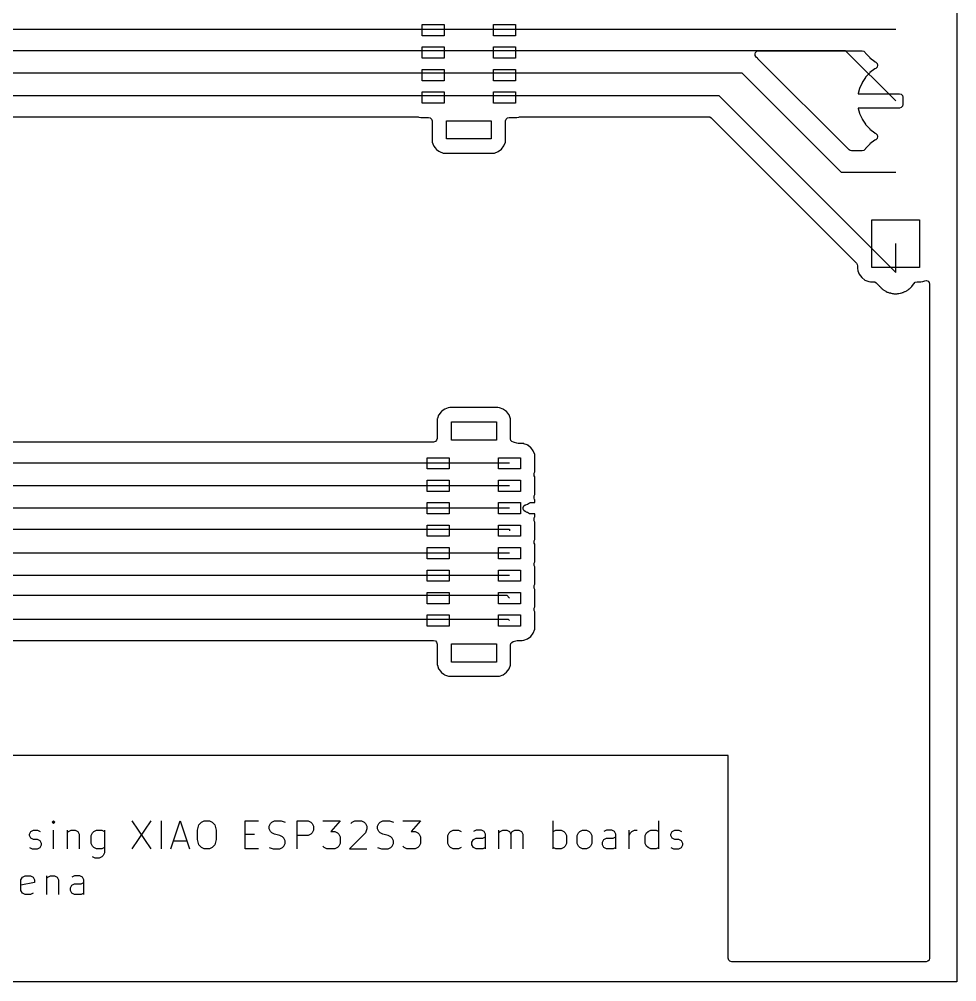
# Model space of a CAD drawing. Extents: x 1 to 134, y 0 to 91.
# Drawn here: x 100.21 to 133.59, y 0.03 to 34.3 of the extents above; entities that cross this region are included whole.
import ezdxf

# ---------------------------------------------------------------- set-up
doc = ezdxf.new("R2010")
doc.units = 0

msp = doc.modelspace()

# ---------------------------------------------------------------- linework, layer by layer
at = {"layer": 'Layer 1'}
for p, q in [((133.592, 90.8566), (133.592, 0.0262)), ((131.42, 33.9318), (20.6404, 33.9318)), ((114.555, 34.1118), (115.345, 34.1118)), ((114.555, 33.7118), (114.555, 34.1118)), ((115.345, 34.1118), (115.345, 33.7118)), ((117.095, 34.1118), (117.885, 34.1118)), ((117.095, 33.7118), (117.095, 34.1118)), ((117.885, 34.1118), (117.885, 33.7118)), ((115.345, 33.7118), (114.555, 33.7118)), ((117.885, 33.7118), (117.095, 33.7118)), ((114.555, 33.3118), (115.345, 33.3118)), ((114.555, 32.9118), (114.555, 33.3118)), ((115.345, 33.3118), (115.345, 32.9118)), ((117.095, 33.3118), (117.885, 33.3118)), ((117.095, 32.9118), (117.095, 33.3118)), ((117.885, 33.3118), (117.885, 32.9118)), ((20.6379, 33.1868), (129.625, 33.1868)), ((115.345, 32.9118), (114.555, 32.9118)), ((117.885, 32.9118), (117.095, 32.9118)), ((126.41, 33.0627), (126.432, 33.119)), ((126.417, 33.0028), (126.41, 33.0627)), ((126.451, 32.9545), (126.417, 33.0028)), ((126.432, 33.119), (126.477, 33.1589)), ((126.451, 32.9544), (126.451, 32.9545)), ((126.453, 32.9518), (126.451, 32.9544)), ((126.451, 32.9544), (126.451, 32.9544)), ((126.454, 32.9505), (126.453, 32.9518)), ((126.463, 32.943), (126.454, 32.9505)), ((126.495, 32.9156), (126.463, 32.943)), ((126.477, 33.1589), (126.535, 33.1733)), ((126.501, 32.9109), (126.495, 32.9156)), ((126.495, 32.9156), (126.495, 32.9156)), ((126.505, 32.905), (126.501, 32.9109)), ((126.515, 32.8914), (126.505, 32.905)), ((126.505, 32.905), (126.505, 32.905)), ((126.535, 33.1733), (130.225, 33.1733)), ((129.625, 33.1868), (131.42, 31.3918)), ((130.225, 33.1733), (130.285, 33.1581)), ((130.285, 33.1581), (130.331, 33.1162)), ((130.331, 33.1162), (130.345, 33.0945)), ((130.345, 33.0945), (130.348, 33.0907)), ((130.348, 33.0907), (130.494, 32.9327)), ((130.494, 32.9327), (130.494, 32.9327)), ((130.494, 32.9327), (130.497, 32.9289)), ((130.497, 32.9289), (130.675, 32.7906)), ((126.527, 32.8776), (126.515, 32.8914)), ((129.758, 29.6472), (126.527, 32.8776)), ((130.675, 32.7906), (130.679, 32.7881)), ((130.679, 32.7881), (130.679, 32.7881)), ((130.679, 32.7881), (130.69, 32.7824)), ((130.69, 32.7824), (130.709, 32.7723)), ((130.709, 32.7723), (130.757, 32.726)), ((130.757, 32.597), (130.709, 32.5507)), ((130.757, 32.726), (130.775, 32.6615)), ((130.775, 32.6615), (130.757, 32.597)), ((20.6379, 32.3868), (125.945, 32.3868)), ((114.555, 32.5118), (115.345, 32.5118)), ((114.555, 32.1118), (114.555, 32.5118)), ((115.345, 32.5118), (115.345, 32.1118)), ((117.095, 32.5118), (117.885, 32.5118)), ((117.095, 32.1118), (117.095, 32.5118)), ((117.885, 32.5118), (117.885, 32.1118)), ((125.945, 32.3868), (129.48, 28.8518)), ((130.342, 32.2244), (130.225, 32.0447)), ((130.349, 32.2326), (130.342, 32.2244)), ((130.494, 32.3905), (130.349, 32.2326)), ((130.502, 32.3975), (130.494, 32.3905)), ((130.671, 32.5294), (130.502, 32.3975)), ((130.68, 32.5351), (130.671, 32.5294)), ((130.709, 32.5507), (130.68, 32.5351)), ((115.345, 32.1118), (114.555, 32.1118)), ((117.885, 32.1118), (117.095, 32.1118)), ((130.22, 32.0356), (130.134, 31.839)), ((130.225, 32.0447), (130.22, 32.0356)), ((20.6379, 31.5868), (125.12, 31.5868)), ((114.555, 31.7118), (115.345, 31.7118)), ((114.555, 31.3118), (114.555, 31.7118)), ((115.345, 31.7118), (115.345, 31.3118)), ((117.095, 31.7118), (117.885, 31.7118)), ((117.095, 31.3118), (117.095, 31.7118)), ((117.885, 31.7118), (117.885, 31.3118)), ((125.12, 31.5868), (131.42, 25.2868)), ((130.13, 31.8292), (130.087, 31.6597)), ((130.087, 31.6597), (130.087, 31.6484)), ((130.087, 31.6484), (130.098, 31.6458)), ((130.098, 31.6458), (131.548, 31.6458)), ((130.134, 31.839), (130.13, 31.8292)), ((131.42, 31.3918), (131.067, 31.7447)), ((131.548, 31.6458), (131.611, 31.6289)), ((131.611, 31.6289), (131.657, 31.5828)), ((131.657, 31.5828), (131.674, 31.5198)), ((115.345, 31.3118), (114.555, 31.3118)), ((117.885, 31.3118), (117.095, 31.3118)), ((131.657, 31.2008), (131.611, 31.1547)), ((131.674, 31.2638), (131.657, 31.2008)), ((131.674, 31.5198), (131.674, 31.2638)), ((130.098, 31.1378), (130.087, 31.1352)), ((130.087, 31.1352), (130.087, 31.1239)), ((130.087, 31.1239), (130.13, 30.9544)), ((131.548, 31.1378), (130.098, 31.1378)), ((130.13, 30.9544), (130.134, 30.9446)), ((130.134, 30.9446), (130.22, 30.748)), ((131.611, 31.1547), (131.548, 31.1378)), ((98.8999, 30.8283), (114.374, 30.8283)), ((114.374, 30.8283), (114.418, 30.8204)), ((114.418, 30.8204), (114.446, 30.8098)), ((114.446, 30.8098), (114.507, 30.8033)), ((114.507, 30.8033), (114.786, 30.8033)), ((114.786, 30.8033), (114.849, 30.7864)), ((114.849, 30.7864), (114.895, 30.7403)), ((114.895, 30.7403), (114.912, 30.6773)), ((114.912, 30.6773), (114.912, 29.9882)), ((115.42, 30.6868), (117.02, 30.6868)), ((115.42, 30.0368), (115.42, 30.6868)), ((117.02, 30.6868), (117.02, 30.0368)), ((117.529, 30.6773), (117.546, 30.7403)), ((117.529, 29.9882), (117.529, 30.6773)), ((117.546, 30.7403), (117.592, 30.7864)), ((117.592, 30.7864), (117.655, 30.8033)), ((117.655, 30.8033), (117.931, 30.8033)), ((117.931, 30.8033), (117.934, 30.8033)), ((117.934, 30.8033), (117.995, 30.8098)), ((117.995, 30.8098), (118.023, 30.8204)), ((118.023, 30.8204), (118.067, 30.8283)), ((118.067, 30.8283), (124.754, 30.8283)), ((124.754, 30.8283), (124.802, 30.8187)), ((124.802, 30.8187), (124.843, 30.7914)), ((124.843, 30.7914), (130.025, 25.6095)), ((130.22, 30.748), (130.225, 30.7389)), ((130.225, 30.7389), (130.342, 30.5592)), ((130.342, 30.5592), (130.349, 30.551)), ((130.349, 30.551), (130.494, 30.3931)), ((130.494, 30.3931), (130.502, 30.3861)), ((130.502, 30.3861), (130.671, 30.2542)), ((130.671, 30.2542), (130.68, 30.2486)), ((130.68, 30.2486), (130.709, 30.2329)), ((130.709, 30.2329), (130.757, 30.1866)), ((130.757, 30.1866), (130.775, 30.1221)), ((114.912, 29.9882), (114.912, 29.9848)), ((114.912, 29.9848), (114.912, 29.9848)), ((114.912, 29.9848), (114.918, 29.9354)), ((114.918, 29.9354), (114.918, 29.9354)), ((114.918, 29.9354), (114.918, 29.9276)), ((114.918, 29.9276), (114.921, 29.9202)), ((114.921, 29.9202), (114.921, 29.9202)), ((114.921, 29.9202), (114.966, 29.799)), ((117.02, 30.0368), (115.42, 30.0368)), ((117.471, 29.7906), (117.522, 29.9276)), ((117.522, 29.9276), (117.529, 29.9882)), ((130.494, 29.8509), (130.348, 29.6931)), ((130.497, 29.8547), (130.494, 29.8509)), ((130.494, 29.8509), (130.494, 29.8509)), ((130.501, 29.8579), (130.497, 29.8547)), ((130.671, 29.9898), (130.501, 29.8579)), ((130.501, 29.8579), (130.501, 29.8579)), ((130.675, 29.993), (130.671, 29.9898)), ((130.671, 29.9898), (130.671, 29.9898)), ((130.679, 29.9955), (130.675, 29.993)), ((130.697, 30.005), (130.679, 29.9955)), ((130.679, 29.9955), (130.679, 29.9955)), ((130.709, 30.0113), (130.697, 30.005)), ((130.757, 30.0576), (130.709, 30.0113)), ((130.775, 30.1221), (130.757, 30.0576)), ((114.966, 29.799), (114.966, 29.799)), ((114.966, 29.799), (114.969, 29.7906)), ((114.969, 29.7906), (114.975, 29.7834)), ((114.975, 29.7834), (114.975, 29.7834)), ((114.975, 29.7834), (115.02, 29.7235)), ((115.02, 29.7235), (115.057, 29.6735)), ((115.057, 29.6735), (115.074, 29.6609)), ((115.074, 29.6609), (115.15, 29.6037)), ((115.15, 29.6037), (115.174, 29.5859)), ((115.174, 29.5859), (115.311, 29.5348)), ((115.311, 29.5348), (115.372, 29.5283)), ((115.372, 29.5283), (117.066, 29.5283)), ((117.066, 29.5283), (117.069, 29.5283)), ((117.069, 29.5283), (117.13, 29.5348)), ((117.13, 29.5348), (117.267, 29.5859)), ((117.267, 29.5859), (117.384, 29.6735)), ((117.384, 29.6735), (117.471, 29.7906)), ((129.798, 29.6199), (129.758, 29.6472)), ((129.847, 29.6103), (129.798, 29.6199)), ((130.225, 29.6103), (129.847, 29.6103)), ((130.285, 29.6255), (130.225, 29.6103)), ((130.331, 29.6674), (130.285, 29.6255)), ((130.342, 29.6847), (130.331, 29.6674)), ((130.345, 29.6891), (130.342, 29.6847)), ((130.342, 29.6847), (130.342, 29.6847)), ((130.348, 29.6931), (130.345, 29.6891)), ((129.48, 28.8518), (131.42, 28.8518)), ((130.57, 25.4618), (130.57, 27.1618)), ((130.57, 27.1618), (132.27, 27.1618)), ((132.27, 27.1618), (132.27, 25.4618)), ((131.42, 25.2868), (131.42, 26.3118)), ((130.025, 25.6095), (130.052, 25.5686)), ((130.052, 25.5686), (130.062, 25.5204)), ((130.062, 25.5204), (130.062, 25.4132)), ((130.062, 25.4132), (130.062, 25.4098)), ((130.062, 25.4098), (130.062, 25.4098)), ((130.062, 25.4098), (130.067, 25.3604)), ((132.27, 25.4618), (130.57, 25.4618)), ((130.067, 25.3604), (130.067, 25.3604)), ((130.067, 25.3604), (130.068, 25.3526)), ((130.068, 25.3526), (130.071, 25.3452)), ((130.071, 25.3452), (130.071, 25.3452)), ((130.071, 25.3452), (130.116, 25.224)), ((130.116, 25.224), (130.116, 25.224)), ((130.116, 25.224), (130.119, 25.2156)), ((130.119, 25.2156), (130.125, 25.2084)), ((130.125, 25.2084), (130.125, 25.2084)), ((130.125, 25.2084), (130.163, 25.1572)), ((130.163, 25.1572), (130.207, 25.0985)), ((130.207, 25.0985), (130.324, 25.0109)), ((130.324, 25.0109), (130.461, 24.9598)), ((130.461, 24.9598), (130.522, 24.9533)), ((130.522, 24.9533), (130.629, 24.9533)), ((130.629, 24.9533), (130.677, 24.9437)), ((130.677, 24.9437), (130.718, 24.9164)), ((130.718, 24.9164), (130.822, 24.8128)), ((130.822, 24.8128), (130.829, 24.8047)), ((130.829, 24.8047), (130.831, 24.8021)), ((130.831, 24.8021), (130.835, 24.7959)), ((130.835, 24.7959), (130.841, 24.7909)), ((130.841, 24.7909), (130.891, 24.7439)), ((130.891, 24.7439), (130.893, 24.7413)), ((130.893, 24.7413), (130.915, 24.7192)), ((130.915, 24.7192), (130.918, 24.717)), ((130.918, 24.717), (130.92, 24.7158)), ((130.92, 24.7158), (130.928, 24.7086)), ((130.928, 24.7086), (130.964, 24.6742)), ((131.858, 24.6612), (131.896, 24.6945)), ((131.896, 24.6945), (131.904, 24.7014)), ((131.904, 24.7014), (131.944, 24.7313)), ((131.944, 24.7313), (131.96, 24.7499)), ((131.96, 24.7499), (131.973, 24.763)), ((131.973, 24.763), (131.985, 24.7742)), ((131.985, 24.7742), (131.991, 24.7791)), ((131.991, 24.7791), (132.019, 24.8201)), ((132.019, 24.8201), (132.026, 24.8288)), ((132.026, 24.8288), (132.058, 24.8672)), ((132.058, 24.8672), (132.067, 24.8838)), ((132.067, 24.8838), (132.113, 24.9345)), ((132.113, 24.9345), (132.179, 24.9533)), ((132.179, 24.9533), (132.316, 24.9533)), ((132.316, 24.9533), (132.319, 24.9533)), ((132.319, 24.9533), (132.38, 24.9598)), ((132.38, 24.9598), (132.418, 24.9741)), ((132.418, 24.9741), (132.457, 24.9887)), ((132.457, 24.9887), (132.517, 24.9957)), ((132.517, 24.9957), (132.573, 24.9741)), ((132.573, 24.9741), (132.613, 24.9291)), ((132.613, 24.9291), (132.627, 24.8706)), ((132.627, 24.8706), (132.627, 0.8634)), ((130.964, 24.6742), (130.985, 24.6621)), ((130.985, 24.6621), (131, 24.6519)), ((131, 24.6519), (131.019, 24.6368)), ((131.019, 24.6368), (131.065, 24.6157)), ((131.065, 24.6157), (131.075, 24.6106)), ((131.075, 24.6106), (131.118, 24.5856)), ((131.118, 24.5856), (131.141, 24.5786)), ((131.141, 24.5786), (131.158, 24.5721)), ((131.158, 24.5721), (131.18, 24.5619)), ((131.18, 24.5619), (131.229, 24.5518)), ((131.229, 24.5518), (131.24, 24.5491)), ((131.24, 24.5491), (131.261, 24.5428)), ((131.261, 24.5428), (131.288, 24.5347)), ((131.288, 24.5347), (131.312, 24.5333)), ((131.312, 24.5333), (131.33, 24.5309)), ((131.33, 24.5309), (131.354, 24.526)), ((131.354, 24.526), (131.404, 24.5275)), ((131.404, 24.5275), (131.415, 24.5273)), ((131.415, 24.5273), (131.465, 24.5244)), ((131.465, 24.5244), (131.489, 24.5286)), ((131.489, 24.5286), (131.507, 24.5305)), ((131.507, 24.5305), (131.531, 24.5312)), ((131.531, 24.5312), (131.579, 24.5442)), ((131.579, 24.5442), (131.59, 24.5465)), ((131.59, 24.5465), (131.639, 24.5552)), ((131.639, 24.5552), (131.662, 24.5648)), ((131.662, 24.5648), (131.679, 24.5708)), ((131.679, 24.5708), (131.702, 24.5771)), ((131.702, 24.5771), (131.746, 24.6008)), ((131.746, 24.6008), (131.756, 24.6056)), ((131.756, 24.6056), (131.795, 24.6225)), ((131.795, 24.6225), (131.802, 24.6254)), ((131.795, 24.6225), (131.795, 24.6225)), ((131.802, 24.6254), (131.822, 24.6399)), ((131.822, 24.6399), (131.837, 24.6497)), ((131.837, 24.6497), (131.858, 24.6612)), ((115.232, 20.3179), (115.155, 20.2152)), ((115.237, 20.3251), (115.232, 20.3179)), ((115.232, 20.3179), (115.232, 20.3179)), ((115.244, 20.3305), (115.237, 20.3251)), ((115.347, 20.4073), (115.244, 20.3305)), ((115.244, 20.3305), (115.244, 20.3305)), ((115.354, 20.4127), (115.347, 20.4073)), ((115.347, 20.4073), (115.347, 20.4073)), ((115.363, 20.4158), (115.354, 20.4127)), ((115.484, 20.461), (115.363, 20.4158)), ((115.363, 20.4158), (115.363, 20.4158)), ((115.491, 20.4638), (115.484, 20.461)), ((115.484, 20.461), (115.484, 20.461)), ((115.499, 20.4646), (115.491, 20.4638)), ((115.548, 20.4699), (115.499, 20.4646)), ((115.499, 20.4646), (115.499, 20.4646)), ((115.552, 20.4703), (115.548, 20.4699)), ((115.548, 20.4699), (115.548, 20.4699)), ((117.249, 20.4703), (115.552, 20.4703)), ((117.252, 20.4699), (117.249, 20.4703)), ((117.302, 20.4646), (117.252, 20.4699)), ((117.252, 20.4699), (117.252, 20.4699)), ((117.31, 20.4638), (117.302, 20.4646)), ((117.302, 20.4646), (117.302, 20.4646)), ((117.317, 20.461), (117.31, 20.4638)), ((117.438, 20.4158), (117.317, 20.461)), ((117.317, 20.461), (117.317, 20.461)), ((117.447, 20.4127), (117.438, 20.4158)), ((117.438, 20.4158), (117.438, 20.4158)), ((117.454, 20.4073), (117.447, 20.4127)), ((117.556, 20.3305), (117.454, 20.4073)), ((117.454, 20.4073), (117.454, 20.4073)), ((117.564, 20.3251), (117.556, 20.3305)), ((117.569, 20.3179), (117.564, 20.3251)), ((117.64, 20.2227), (117.569, 20.3179)), ((117.651, 20.208), (117.64, 20.2227)), ((115.097, 20.0632), (115.092, 20.0138)), ((115.092, 20.0138), (115.092, 20.0104)), ((115.092, 20.0104), (115.092, 20.0071)), ((115.092, 20.0071), (115.092, 19.3713)), ((115.098, 20.071), (115.097, 20.0632)), ((115.097, 20.0632), (115.097, 20.0632)), ((115.101, 20.0784), (115.098, 20.071)), ((115.146, 20.1996), (115.101, 20.0784)), ((115.101, 20.0784), (115.101, 20.0784)), ((115.15, 20.208), (115.146, 20.1996)), ((115.146, 20.1996), (115.146, 20.1996)), ((115.155, 20.2152), (115.15, 20.208)), ((115.155, 20.2152), (115.155, 20.2152)), ((115.6, 19.3118), (115.6, 19.9618)), ((115.6, 19.9618), (117.2, 19.9618)), ((117.2, 19.9618), (117.2, 19.3118)), ((117.702, 20.071), (117.651, 20.208)), ((117.709, 20.0104), (117.702, 20.071)), ((117.709, 20.0071), (117.709, 20.0104)), ((117.709, 19.3568), (117.709, 20.0071)), ((114.966, 19.2453), (98.7849, 19.2453)), ((115.029, 19.2622), (114.966, 19.2453)), ((115.075, 19.3083), (115.029, 19.2622)), ((115.092, 19.3713), (115.075, 19.3083)), ((117.2, 19.3118), (115.6, 19.3118)), ((117.721, 19.3025), (117.709, 19.3568)), ((117.756, 19.2587), (117.721, 19.3025)), ((117.806, 19.2342), (117.756, 19.2587)), ((117.841, 19.2258), (117.806, 19.2342)), ((117.924, 19.2061), (117.841, 19.2258)), ((117.931, 19.2044), (117.924, 19.2061)), ((117.924, 19.2061), (117.924, 19.2061)), ((117.935, 19.2025), (117.931, 19.2044)), ((117.976, 19.1953), (117.935, 19.2025)), ((118.111, 19.1953), (117.976, 19.1953)), ((118.114, 19.1953), (118.111, 19.1953)), ((118.117, 19.1949), (118.114, 19.1953)), ((118.167, 19.1896), (118.117, 19.1949)), ((118.117, 19.1949), (118.117, 19.1949)), ((118.175, 19.1888), (118.167, 19.1896)), ((118.167, 19.1896), (118.167, 19.1896)), ((118.182, 19.186), (118.175, 19.1888)), ((118.303, 19.1408), (118.182, 19.186)), ((118.182, 19.186), (118.182, 19.186)), ((118.312, 19.1377), (118.303, 19.1408)), ((118.303, 19.1408), (118.303, 19.1408)), ((118.319, 19.1323), (118.312, 19.1377)), ((118.421, 19.0555), (118.319, 19.1323)), ((118.319, 19.1323), (118.319, 19.1323)), ((118.429, 19.0501), (118.421, 19.0555)), ((118.516, 18.933), (118.429, 19.0501)), ((118.567, 18.796), (118.516, 18.933)), ((114.735, 18.2868), (114.735, 18.6868)), ((114.735, 18.6868), (115.525, 18.6868)), ((115.525, 18.6868), (115.525, 18.2868)), ((117.275, 18.2868), (117.275, 18.6868)), ((117.275, 18.6868), (118.065, 18.6868)), ((118.065, 18.6868), (118.065, 18.2868)), ((118.574, 18.7354), (118.567, 18.796)), ((118.574, 18.2382), (118.574, 18.7354)), ((117.67, 18.4868), (13.1879, 18.4868)), ((115.525, 18.2868), (114.735, 18.2868)), ((118.065, 18.2868), (117.275, 18.2868)), ((118.55, 18.1308), (118.567, 18.1776)), ((118.567, 18.1776), (118.574, 18.2382)), ((114.735, 17.4868), (114.735, 17.8868)), ((114.735, 17.8868), (115.525, 17.8868)), ((115.525, 17.8868), (115.525, 17.4868)), ((117.275, 17.4868), (117.275, 17.8868)), ((117.275, 17.8868), (118.065, 17.8868)), ((118.065, 17.8868), (118.065, 17.4868)), ((118.542, 18.0868), (118.55, 18.1308)), ((118.55, 18.0428), (118.542, 18.0868)), ((118.565, 18.0034), (118.55, 18.0428)), ((118.567, 17.996), (118.565, 18.0034)), ((118.574, 17.9354), (118.567, 17.996)), ((118.574, 17.4382), (118.574, 17.9354)), ((117.67, 17.6868), (12.3629, 17.6868)), ((115.525, 17.4868), (114.735, 17.4868)), ((118.065, 17.4868), (117.275, 17.4868)), ((118.542, 17.2861), (118.55, 17.3301)), ((118.55, 17.2421), (118.542, 17.2861)), ((118.55, 17.3301), (118.567, 17.3776)), ((118.564, 17.2033), (118.55, 17.2421)), ((118.568, 17.1881), (118.564, 17.2033)), ((118.567, 17.3776), (118.574, 17.4382)), ((118.573, 17.1387), (118.568, 17.1881)), ((118.573, 17.132), (118.573, 17.1387)), ((117.67, 16.8868), (8.6829, 16.8868)), ((114.735, 16.6868), (114.735, 17.0868)), ((114.735, 17.0868), (115.525, 17.0868)), ((115.525, 17.0868), (115.525, 16.6868)), ((117.275, 16.6868), (117.275, 17.0868)), ((117.275, 17.0868), (118.065, 17.0868)), ((118.065, 17.0868), (118.065, 16.6868)), ((118.15, 16.9171), (118.178, 16.9707)), ((118.15, 16.8565), (118.15, 16.9171)), ((118.178, 16.8029), (118.15, 16.8565)), ((118.178, 16.9707), (118.228, 17.0049)), ((118.228, 16.7687), (118.178, 16.8029)), ((118.228, 17.0049), (118.245, 17.0109)), ((118.245, 17.0109), (118.312, 17.0359)), ((118.312, 17.0359), (118.346, 17.0617)), ((118.346, 17.0617), (118.382, 17.0804)), ((118.382, 17.0804), (118.421, 17.0868)), ((118.421, 17.0868), (118.557, 17.0868)), ((118.557, 17.0868), (118.57, 17.0903)), ((118.57, 17.0903), (118.573, 17.1034)), ((118.573, 17.1034), (118.573, 17.132)), ((115.525, 16.6868), (114.735, 16.6868)), ((118.065, 16.6868), (117.275, 16.6868)), ((118.303, 16.7408), (118.228, 16.7687)), ((118.312, 16.7377), (118.303, 16.7408)), ((118.303, 16.7408), (118.303, 16.7408)), ((118.319, 16.7323), (118.312, 16.7377)), ((118.346, 16.7119), (118.319, 16.7323)), ((118.319, 16.7323), (118.319, 16.7323)), ((118.382, 16.6932), (118.346, 16.7119)), ((118.421, 16.6868), (118.382, 16.6932)), ((118.557, 16.6868), (118.421, 16.6868)), ((118.542, 16.4875), (118.55, 16.5316)), ((118.55, 16.4435), (118.542, 16.4875)), ((118.55, 16.5316), (118.564, 16.5703)), ((118.57, 16.6833), (118.557, 16.6868)), ((118.564, 16.5703), (118.568, 16.5855)), ((118.568, 16.5855), (118.573, 16.6349)), ((118.573, 16.6702), (118.57, 16.6833)), ((118.573, 16.6416), (118.573, 16.6702)), ((118.573, 16.6349), (118.573, 16.6416)), ((6.8879, 16.1418), (117.668, 16.1418)), ((114.735, 15.8868), (114.735, 16.2868)), ((114.735, 16.2868), (115.525, 16.2868)), ((115.525, 16.2868), (115.525, 15.8868)), ((117.275, 15.8868), (117.275, 16.2868)), ((117.275, 16.2868), (118.065, 16.2868)), ((117.668, 16.1418), (117.67, 16.1443)), ((117.67, 16.1443), (117.67, 16.0868)), ((118.065, 16.2868), (118.065, 15.8868)), ((118.567, 16.396), (118.55, 16.4435)), ((118.574, 16.3354), (118.567, 16.396)), ((118.574, 15.8382), (118.574, 16.3354)), ((115.525, 15.8868), (114.735, 15.8868)), ((118.065, 15.8868), (117.275, 15.8868)), ((118.55, 15.7308), (118.567, 15.7776)), ((118.567, 15.7776), (118.574, 15.8382)), ((114.735, 15.0868), (114.735, 15.4868)), ((114.735, 15.4868), (115.525, 15.4868)), ((115.525, 15.4868), (115.525, 15.0868)), ((117.275, 15.0868), (117.275, 15.4868)), ((117.275, 15.4868), (118.065, 15.4868)), ((118.065, 15.4868), (118.065, 15.0868)), ((118.542, 15.6868), (118.55, 15.7308)), ((118.55, 15.6428), (118.542, 15.6868)), ((118.565, 15.6034), (118.55, 15.6428)), ((118.567, 15.596), (118.565, 15.6034)), ((118.574, 15.5354), (118.567, 15.596)), ((118.574, 15.0382), (118.574, 15.5354)), ((117.67, 15.2868), (8.5729, 15.2868)), ((115.525, 15.0868), (114.735, 15.0868)), ((118.065, 15.0868), (117.275, 15.0868)), ((118.542, 14.8868), (118.55, 14.9308)), ((118.55, 14.8428), (118.542, 14.8868)), ((118.55, 14.9308), (118.567, 14.9776)), ((118.567, 14.796), (118.55, 14.8428)), ((118.567, 14.9776), (118.574, 15.0382)), ((118.574, 14.7354), (118.567, 14.796)), ((117.67, 14.4868), (10.3129, 14.4868)), ((114.735, 14.2868), (114.735, 14.6868)), ((114.735, 14.6868), (115.525, 14.6868)), ((115.525, 14.6868), (115.525, 14.2868)), ((117.275, 14.2868), (117.275, 14.6868)), ((117.275, 14.6868), (118.065, 14.6868)), ((118.065, 14.6868), (118.065, 14.2868)), ((118.574, 14.2382), (118.574, 14.7354)), ((115.525, 14.2868), (114.735, 14.2868)), ((118.065, 14.2868), (117.275, 14.2868)), ((118.542, 14.0868), (118.55, 14.1308)), ((118.55, 14.0428), (118.542, 14.0868)), ((118.55, 14.1308), (118.567, 14.1776)), ((118.567, 14.1776), (118.574, 14.2382)), ((13.4629, 13.7868), (117.57, 13.7868)), ((114.735, 13.4868), (114.735, 13.8868)), ((114.735, 13.8868), (115.525, 13.8868)), ((115.525, 13.8868), (115.525, 13.4868)), ((117.275, 13.4868), (117.275, 13.8868)), ((117.275, 13.8868), (118.065, 13.8868)), ((117.57, 13.7868), (117.67, 13.6868)), ((118.065, 13.8868), (118.065, 13.4868)), ((118.567, 13.996), (118.55, 14.0428)), ((118.574, 13.9354), (118.567, 13.996)), ((118.574, 13.4382), (118.574, 13.9354)), ((115.525, 13.4868), (114.735, 13.4868)), ((118.065, 13.4868), (117.275, 13.4868)), ((118.55, 13.3308), (118.567, 13.3776)), ((118.567, 13.3776), (118.574, 13.4382)), ((114.735, 12.6868), (114.735, 13.0868)), ((114.735, 13.0868), (115.525, 13.0868)), ((115.525, 13.0868), (115.525, 12.6868)), ((117.275, 12.6868), (117.275, 13.0868)), ((117.275, 13.0868), (118.065, 13.0868)), ((118.065, 13.0868), (118.065, 12.6868)), ((118.542, 13.2868), (118.55, 13.3308)), ((118.55, 13.2428), (118.542, 13.2868)), ((118.567, 13.196), (118.55, 13.2428)), ((118.574, 13.1354), (118.567, 13.196)), ((118.574, 12.6382), (118.574, 13.1354)), ((42.1129, 12.9368), (117.62, 12.9368)), ((115.525, 12.6868), (114.735, 12.6868)), ((118.065, 12.6868), (117.275, 12.6868)), ((117.62, 12.9368), (117.67, 12.8868)), ((118.429, 12.3235), (118.516, 12.4406)), ((118.516, 12.4406), (118.567, 12.5776)), ((118.567, 12.5776), (118.574, 12.6382)), ((98.7849, 12.1783), (114.687, 12.1783)), ((114.687, 12.1783), (114.966, 12.1783)), ((114.966, 12.1783), (115.029, 12.1614)), ((115.029, 12.1614), (115.075, 12.1153)), ((115.075, 12.1153), (115.092, 12.0523)), ((115.092, 12.0523), (115.092, 11.3632)), ((115.6, 11.4118), (115.6, 12.0618)), ((115.6, 12.0618), (117.2, 12.0618)), ((117.2, 12.0618), (117.2, 11.4118)), ((117.709, 12.0152), (117.721, 12.0684)), ((117.709, 11.3632), (117.709, 12.0152)), ((117.721, 12.0684), (117.754, 12.1117)), ((117.754, 12.1117), (117.802, 12.1369)), ((117.802, 12.1369), (117.941, 12.174)), ((117.941, 12.174), (117.973, 12.1783)), ((117.973, 12.1783), (118.111, 12.1783)), ((118.111, 12.1783), (118.114, 12.1783)), ((118.114, 12.1783), (118.175, 12.1848)), ((118.175, 12.1848), (118.312, 12.2359)), ((118.312, 12.2359), (118.429, 12.3235)), ((115.092, 11.3632), (115.092, 11.3598)), ((115.092, 11.3598), (115.092, 11.3598)), ((115.092, 11.3598), (115.097, 11.3104)), ((115.097, 11.3104), (115.097, 11.3104)), ((115.097, 11.3104), (115.098, 11.3026)), ((117.2, 11.4118), (115.6, 11.4118)), ((117.702, 11.3026), (117.709, 11.3632)), ((115.098, 11.3026), (115.101, 11.2952)), ((115.101, 11.2952), (115.101, 11.2952)), ((115.101, 11.2952), (115.146, 11.174)), ((115.146, 11.174), (115.146, 11.174)), ((115.146, 11.174), (115.15, 11.1656)), ((115.15, 11.1656), (115.155, 11.1584)), ((115.155, 11.1584), (115.155, 11.1584)), ((115.155, 11.1584), (115.212, 11.0828)), ((115.212, 11.0828), (115.237, 11.0485)), ((115.237, 11.0485), (115.252, 11.0376)), ((115.252, 11.0376), (115.33, 10.9787)), ((115.33, 10.9787), (115.354, 10.9609)), ((117.447, 10.9609), (117.564, 11.0485)), ((117.564, 11.0485), (117.651, 11.1656)), ((117.651, 11.1656), (117.702, 11.3026)), ((115.354, 10.9609), (115.491, 10.9098)), ((115.491, 10.9098), (115.552, 10.9033)), ((115.552, 10.9033), (117.246, 10.9033)), ((117.246, 10.9033), (117.249, 10.9033)), ((117.249, 10.9033), (117.31, 10.9098)), ((117.31, 10.9098), (117.447, 10.9609)), ((125.455, 8.0807), (71.9865, 8.0807)), ((125.455, 8.0641), (125.455, 8.0807)), ((125.455, 0.8634), (125.455, 8.0641)), ((101.438, 5.7544), (101.39, 5.7068)), ((101.39, 5.7068), (101.438, 5.6592)), ((101.486, 5.7068), (101.438, 5.7544)), ((101.438, 5.7544), (101.438, 5.6592)), ((101.438, 5.6592), (101.486, 5.7068)), ((104.228, 5.7544), (104.895, 4.7544)), ((104.895, 5.7544), (104.228, 4.7544)), ((105.276, 4.7544), (105.276, 5.7544)), ((105.609, 4.7544), (105.943, 5.7544)), ((105.943, 5.7544), (106.276, 4.7544)), ((106.562, 5.4211), (106.609, 5.6116)), ((106.609, 5.6116), (106.704, 5.7068)), ((106.704, 5.7068), (106.8, 5.7544)), ((106.8, 5.7544), (106.99, 5.7544)), ((106.99, 5.7544), (107.085, 5.7068)), ((107.085, 5.7068), (107.181, 5.6116)), ((107.181, 5.6116), (107.228, 5.4211)), ((108.257, 4.7544), (108.257, 5.7544)), ((108.257, 5.7544), (108.733, 5.7544)), ((109.114, 5.5639), (109.162, 5.6592)), ((109.114, 5.4687), (109.114, 5.5639)), ((109.162, 5.6592), (109.209, 5.7068)), ((109.209, 5.7068), (109.305, 5.7544)), ((109.305, 5.7544), (109.543, 5.7544)), ((109.543, 5.7544), (109.686, 5.7068)), ((110.114, 4.7544), (110.114, 5.7544)), ((110.114, 5.7544), (110.495, 5.7544)), ((110.495, 5.7544), (110.59, 5.7068)), ((110.59, 5.7068), (110.638, 5.6592)), ((110.638, 5.6592), (110.686, 5.5639)), ((110.686, 5.5639), (110.686, 5.4211)), ((111.019, 5.7544), (111.638, 5.7544)), ((111.638, 5.7544), (111.305, 5.3735)), ((112.019, 5.6592), (112.066, 5.7068)), ((112.066, 5.7068), (112.162, 5.7544)), ((112.162, 5.7544), (112.4, 5.7544)), ((112.4, 5.7544), (112.495, 5.7068)), ((112.495, 5.7068), (112.543, 5.6592)), ((112.543, 5.6592), (112.59, 5.5639)), ((112.59, 5.5639), (112.59, 5.4687)), ((112.971, 5.5639), (113.019, 5.6592)), ((112.971, 5.4687), (112.971, 5.5639)), ((113.019, 5.6592), (113.066, 5.7068)), ((113.066, 5.7068), (113.162, 5.7544)), ((113.162, 5.7544), (113.4, 5.7544)), ((113.4, 5.7544), (113.543, 5.7068)), ((113.876, 5.7544), (114.495, 5.7544)), ((114.495, 5.7544), (114.162, 5.3735)), ((119.219, 4.7544), (119.219, 5.7544)), ((122.981, 4.7544), (122.981, 5.7544)), ((100.581, 5.2782), (100.628, 5.3735)), ((100.581, 5.2306), (100.581, 5.2782)), ((100.628, 5.1354), (100.581, 5.2306)), ((100.628, 5.3735), (100.724, 5.4211)), ((100.724, 5.4211), (100.866, 5.4211)), ((100.866, 5.4211), (100.962, 5.3735)), ((101.438, 4.7544), (101.438, 5.4211)), ((101.914, 5.4211), (101.914, 4.7544)), ((101.914, 5.3258), (101.962, 5.3735)), ((101.962, 5.3735), (102.057, 5.4211)), ((102.057, 5.4211), (102.2, 5.4211)), ((102.2, 5.4211), (102.295, 5.3735)), ((102.295, 5.3735), (102.343, 5.2782)), ((102.343, 5.2782), (102.343, 4.7544)), ((102.771, 5.2306), (102.819, 5.3258)), ((102.771, 4.9449), (102.771, 5.2306)), ((102.819, 5.3258), (102.866, 5.3735)), ((102.866, 5.3735), (102.962, 5.4211)), ((102.962, 5.4211), (103.152, 5.4211)), ((103.152, 5.4211), (103.247, 5.3735)), ((103.247, 5.4211), (103.247, 4.6116)), ((106.562, 5.0878), (106.562, 5.4211)), ((107.228, 5.4211), (107.228, 5.0878)), ((108.257, 5.2782), (108.59, 5.2782)), ((109.162, 5.3735), (109.114, 5.4687)), ((109.209, 5.3258), (109.162, 5.3735)), ((109.305, 5.2782), (109.209, 5.3258)), ((109.495, 5.2306), (109.305, 5.2782)), ((109.59, 5.183), (109.495, 5.2306)), ((109.638, 5.1354), (109.59, 5.183)), ((110.495, 5.2306), (110.114, 5.2306)), ((110.59, 5.2782), (110.495, 5.2306)), ((110.638, 5.3258), (110.59, 5.2782)), ((110.686, 5.4211), (110.638, 5.3258)), ((111.305, 5.3735), (111.447, 5.3735)), ((111.447, 5.3735), (111.543, 5.3258)), ((111.543, 5.3258), (111.59, 5.2782)), ((111.59, 5.2782), (111.638, 5.183)), ((111.638, 5.183), (111.638, 4.9449)), ((112.543, 5.3258), (111.971, 4.7544)), ((112.59, 5.4687), (112.543, 5.3258)), ((113.019, 5.3735), (112.971, 5.4687)), ((113.066, 5.3258), (113.019, 5.3735)), ((113.162, 5.2782), (113.066, 5.3258)), ((113.352, 5.2306), (113.162, 5.2782)), ((113.447, 5.183), (113.352, 5.2306)), ((113.495, 5.1354), (113.447, 5.183)), ((114.162, 5.3735), (114.305, 5.3735)), ((114.305, 5.3735), (114.4, 5.3258)), ((114.4, 5.3258), (114.447, 5.2782)), ((114.447, 5.2782), (114.495, 5.183)), ((114.495, 5.183), (114.495, 4.9449)), ((115.476, 5.2306), (115.524, 5.3258)), ((115.476, 4.9449), (115.476, 5.2306)), ((115.524, 5.3258), (115.571, 5.3735)), ((115.571, 5.3735), (115.666, 5.4211)), ((115.666, 5.4211), (115.857, 5.4211)), ((115.857, 5.4211), (115.952, 5.3735)), ((116.476, 5.4211), (116.381, 5.3735)), ((116.666, 5.4211), (116.476, 5.4211)), ((116.762, 5.3735), (116.666, 5.4211)), ((116.714, 5.1354), (116.809, 5.183)), ((116.809, 5.2782), (116.762, 5.3735)), ((116.809, 4.7544), (116.809, 5.2782)), ((117.285, 4.7544), (117.285, 5.4211)), ((117.285, 5.3258), (117.333, 5.3735)), ((117.333, 5.3735), (117.428, 5.4211)), ((117.428, 5.4211), (117.571, 5.4211)), ((117.571, 5.4211), (117.666, 5.3735)), ((117.666, 5.3735), (117.714, 5.2782)), ((117.714, 5.2782), (117.762, 5.3735)), ((117.714, 5.2782), (117.714, 4.7544)), ((117.762, 5.3735), (117.857, 5.4211)), ((117.857, 5.4211), (118, 5.4211)), ((118, 5.4211), (118.095, 5.3735)), ((118.095, 5.3735), (118.143, 5.2782)), ((118.143, 5.2782), (118.143, 4.7544)), ((119.219, 5.3735), (119.314, 5.4211)), ((119.314, 5.4211), (119.504, 5.4211)), ((119.504, 5.4211), (119.6, 5.3735)), ((119.6, 5.3735), (119.647, 5.3258)), ((119.647, 5.3258), (119.695, 5.2306)), ((119.695, 5.2306), (119.695, 4.9449)), ((120.076, 5.2306), (120.124, 5.3258)), ((120.076, 4.9449), (120.076, 5.2306)), ((120.124, 5.3258), (120.171, 5.3735)), ((120.171, 5.3735), (120.266, 5.4211)), ((120.266, 5.4211), (120.409, 5.4211)), ((120.409, 5.4211), (120.504, 5.3735)), ((120.504, 5.3735), (120.552, 5.3258)), ((120.552, 5.3258), (120.6, 5.2306)), ((120.6, 5.2306), (120.6, 4.9449)), ((121.124, 5.4211), (121.028, 5.3735)), ((121.314, 5.4211), (121.124, 5.4211)), ((121.409, 5.3735), (121.314, 5.4211)), ((121.362, 5.1354), (121.457, 5.183)), ((121.457, 5.2782), (121.409, 5.3735)), ((121.457, 4.7544), (121.457, 5.2782)), ((121.933, 4.7544), (121.933, 5.4211)), ((121.933, 5.2306), (121.981, 5.3258)), ((121.981, 5.3258), (122.028, 5.3735)), ((122.028, 5.3735), (122.124, 5.4211)), ((122.124, 5.4211), (122.219, 5.4211)), ((122.504, 5.2306), (122.552, 5.3258)), ((122.504, 4.9449), (122.504, 5.2306)), ((122.552, 5.3258), (122.6, 5.3735)), ((122.6, 5.3735), (122.695, 5.4211)), ((122.695, 5.4211), (122.885, 5.4211)), ((122.885, 5.4211), (122.981, 5.3735)), ((123.409, 5.2782), (123.457, 5.3735)), ((123.409, 5.2306), (123.409, 5.2782)), ((123.457, 5.1354), (123.409, 5.2306)), ((123.457, 5.3735), (123.552, 5.4211)), ((123.552, 5.4211), (123.695, 5.4211)), ((123.695, 5.4211), (123.79, 5.3735)), ((100.581, 4.802), (100.676, 4.7544)), ((100.724, 5.0878), (100.628, 5.1354)), ((100.866, 5.0878), (100.724, 5.0878)), ((100.962, 5.0401), (100.866, 5.0878)), ((100.866, 4.7544), (100.962, 4.802)), ((101.009, 4.9449), (100.962, 5.0401)), ((100.962, 4.802), (101.009, 4.8973)), ((101.009, 4.8973), (101.009, 4.9449)), ((102.819, 4.8497), (102.771, 4.9449)), ((102.866, 4.802), (102.819, 4.8497)), ((102.962, 4.7544), (102.866, 4.802)), ((103.247, 4.802), (103.152, 4.7544)), ((105.704, 5.0401), (106.181, 5.0401)), ((106.609, 4.8973), (106.562, 5.0878)), ((106.704, 4.802), (106.609, 4.8973)), ((106.8, 4.7544), (106.704, 4.802)), ((107.085, 4.802), (106.99, 4.7544)), ((107.181, 4.8973), (107.085, 4.802)), ((107.228, 5.0878), (107.181, 4.8973)), ((109.114, 4.802), (109.257, 4.7544)), ((109.495, 4.7544), (109.59, 4.802)), ((109.59, 4.802), (109.638, 4.8497)), ((109.686, 5.0401), (109.638, 5.1354)), ((109.638, 4.8497), (109.686, 4.9449)), ((109.686, 4.9449), (109.686, 5.0401)), ((111.066, 4.802), (111.019, 4.8497)), ((111.162, 4.7544), (111.066, 4.802)), ((111.543, 4.802), (111.447, 4.7544)), ((111.59, 4.8497), (111.543, 4.802)), ((111.638, 4.9449), (111.59, 4.8497)), ((112.971, 4.802), (113.114, 4.7544)), ((113.352, 4.7544), (113.447, 4.802)), ((113.447, 4.802), (113.495, 4.8497)), ((113.543, 5.0401), (113.495, 5.1354)), ((113.495, 4.8497), (113.543, 4.9449)), ((113.543, 4.9449), (113.543, 5.0401)), ((113.924, 4.802), (113.876, 4.8497)), ((114.019, 4.7544), (113.924, 4.802)), ((114.4, 4.802), (114.305, 4.7544)), ((114.447, 4.8497), (114.4, 4.802)), ((114.495, 4.9449), (114.447, 4.8497)), ((115.524, 4.8497), (115.476, 4.9449)), ((115.571, 4.802), (115.524, 4.8497)), ((115.666, 4.7544), (115.571, 4.802)), ((115.952, 4.802), (115.857, 4.7544)), ((116.333, 4.9925), (116.381, 5.0878)), ((116.333, 4.8973), (116.333, 4.9925)), ((116.381, 4.802), (116.333, 4.8973)), ((116.381, 5.0878), (116.476, 5.1354)), ((116.476, 4.7544), (116.381, 4.802)), ((116.476, 5.1354), (116.714, 5.1354)), ((116.809, 4.802), (116.714, 4.7544)), ((119.314, 4.7544), (119.219, 4.802)), ((119.6, 4.802), (119.504, 4.7544)), ((119.647, 4.8497), (119.6, 4.802)), ((119.695, 4.9449), (119.647, 4.8497)), ((120.124, 4.8497), (120.076, 4.9449)), ((120.171, 4.802), (120.124, 4.8497)), ((120.266, 4.7544), (120.171, 4.802)), ((120.504, 4.802), (120.409, 4.7544)), ((120.552, 4.8497), (120.504, 4.802)), ((120.6, 4.9449), (120.552, 4.8497)), ((120.981, 4.9925), (121.028, 5.0878)), ((120.981, 4.8973), (120.981, 4.9925)), ((121.028, 4.802), (120.981, 4.8973)), ((121.028, 5.0878), (121.124, 5.1354)), ((121.124, 4.7544), (121.028, 4.802)), ((121.124, 5.1354), (121.362, 5.1354)), ((121.457, 4.802), (121.362, 4.7544)), ((122.552, 4.8497), (122.504, 4.9449)), ((122.6, 4.802), (122.552, 4.8497)), ((122.695, 4.7544), (122.6, 4.802)), ((122.981, 4.802), (122.885, 4.7544)), ((123.409, 4.802), (123.504, 4.7544)), ((123.552, 5.0878), (123.457, 5.1354)), ((123.695, 5.0878), (123.552, 5.0878)), ((123.79, 5.0401), (123.695, 5.0878)), ((123.695, 4.7544), (123.79, 4.802)), ((123.838, 4.9449), (123.79, 5.0401)), ((123.79, 4.802), (123.838, 4.8973)), ((123.838, 4.8973), (123.838, 4.9449)), ((100.676, 4.7544), (100.866, 4.7544)), ((102.914, 4.4211), (102.819, 4.4687)), ((103.152, 4.7544), (102.962, 4.7544)), ((103.152, 4.4687), (103.057, 4.4211)), ((103.2, 4.5163), (103.152, 4.4687)), ((103.247, 4.6116), (103.2, 4.5163)), ((106.99, 4.7544), (106.8, 4.7544)), ((108.733, 4.7544), (108.257, 4.7544)), ((109.257, 4.7544), (109.495, 4.7544)), ((111.447, 4.7544), (111.162, 4.7544)), ((111.971, 4.7544), (112.59, 4.7544)), ((113.114, 4.7544), (113.352, 4.7544)), ((114.305, 4.7544), (114.019, 4.7544)), ((115.857, 4.7544), (115.666, 4.7544)), ((116.714, 4.7544), (116.476, 4.7544)), ((119.504, 4.7544), (119.314, 4.7544)), ((120.409, 4.7544), (120.266, 4.7544)), ((121.362, 4.7544), (121.124, 4.7544)), ((122.885, 4.7544), (122.695, 4.7544)), ((123.504, 4.7544), (123.695, 4.7544)), ((103.057, 4.4211), (102.914, 4.4211)), ((100.324, 3.7535), (100.419, 3.8011)), ((100.419, 3.8011), (100.609, 3.8011)), ((100.609, 3.8011), (100.704, 3.7535)), ((101.181, 3.8011), (101.181, 3.1344)), ((101.228, 3.7535), (101.324, 3.8011)), ((101.324, 3.8011), (101.466, 3.8011)), ((101.466, 3.8011), (101.562, 3.7535)), ((102.181, 3.8011), (102.085, 3.7535)), ((102.371, 3.8011), (102.181, 3.8011)), ((102.466, 3.7535), (102.371, 3.8011)), ((100.276, 3.6582), (100.324, 3.7535)), ((100.276, 3.2773), (100.276, 3.6582)), ((100.752, 3.563), (100.276, 3.4678)), ((100.704, 3.7535), (100.752, 3.6582)), ((100.752, 3.6582), (100.752, 3.563)), ((101.181, 3.7058), (101.228, 3.7535)), ((101.562, 3.7535), (101.609, 3.6582)), ((101.609, 3.6582), (101.609, 3.1344)), ((102.038, 3.3725), (102.085, 3.4678)), ((102.085, 3.4678), (102.181, 3.5154)), ((102.181, 3.5154), (102.419, 3.5154)), ((102.419, 3.5154), (102.514, 3.563)), ((102.514, 3.6582), (102.466, 3.7535)), ((102.514, 3.1344), (102.514, 3.6582)), ((100.324, 3.182), (100.276, 3.2773)), ((100.419, 3.1344), (100.324, 3.182)), ((100.609, 3.1344), (100.419, 3.1344)), ((100.704, 3.182), (100.609, 3.1344)), ((102.038, 3.2773), (102.038, 3.3725)), ((102.085, 3.182), (102.038, 3.2773)), ((102.181, 3.1344), (102.085, 3.182)), ((102.419, 3.1344), (102.181, 3.1344)), ((102.514, 3.182), (102.419, 3.1344)), ((125.472, 0.8004), (125.455, 0.8634)), ((125.518, 0.7543), (125.472, 0.8004)), ((125.581, 0.7374), (125.518, 0.7543)), ((132.501, 0.7374), (125.581, 0.7374)), ((132.564, 0.7543), (132.501, 0.7374)), ((132.61, 0.8004), (132.564, 0.7543)), ((132.627, 0.8634), (132.61, 0.8004)), ((133.592, 0.0262), (0.7503, 0.0262))]:
    msp.add_line(p, q, dxfattribs=at)

doc.saveas('drawing.dxf')
